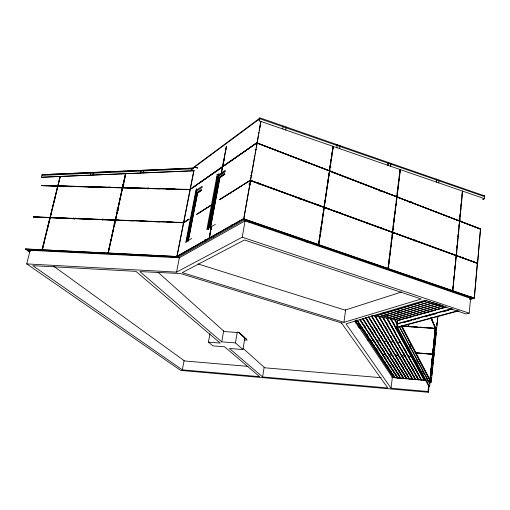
<?xml version="1.0" encoding="UTF-8"?>
<svg xmlns="http://www.w3.org/2000/svg" width="510" height="510" viewBox="0 0 510 510"><rect width="100%" height="100%" fill="white"/><g stroke="black" fill="none" stroke-linecap="round" stroke-linejoin="round"><path stroke-width="0.76" d="M484.385 195.815L484.372 196.548L259.303 118.537L194.724 166.489L194.648 167.038L197.682 167.981M438.804 180.757L438.925 179.979L438.798 182.931M436.331 182.076L436.362 179.169M436.273 181.981L436.458 179.125M390.807 163.327L390.66 166.292M390.59 166.209L390.73 163.334M388.129 162.429L388.027 165.399M387.982 165.304L388.218 162.384M469.806 299.376L474.204 298.14L477.373 263.351L474.396 298.21L470.003 299.447M428.406 392.292L427.966 391.508L391.062 388.257L346.029 323.856L425.098 300.269L466.159 313.975L469.206 313.172L470.571 298.363L245.087 220.894L179.354 257.767L30.116 250.327L26.73 263.906L180.597 370.394L428.406 392.292L429.057 386.006M469.614 298.63L471.591 298.076L471.712 296.743M462.64 258.64L462.793 257.065M337.059 145.497L337.206 144.681L336.951 147.76M339.813 146.453L339.966 145.637L339.73 148.703M452.701 289.227L453.007 286.104M453.243 283.764L453.549 280.64M453.779 278.301L454.015 275.955M454.321 272.837L454.55 270.498M454.786 268.152L455.016 265.812M455.322 262.688L455.558 260.349M455.787 258.009L456.399 255.453L477.201 263.045M456.348 252.316L456.577 249.983M456.813 247.643L457.043 245.31M457.349 242.193L457.655 239.082M457.891 236.742L458.12 234.409M458.35 232.069L458.656 228.952M458.892 226.618L459.121 224.279M397.137 195.292L396.946 196.841L459.453 220.938L459.606 219.37M459.918 216.234L460.147 213.881M460.377 211.529L460.613 209.176M460.925 206.04L461.155 203.694M461.467 200.558L461.697 198.205M461.933 195.853L462.238 192.716M473.847 298.12L452.746 290.853L456.176 255.612L392.738 232.452L392.209 235.658M393.095 228.365L392.617 232.273L456.201 255.376L462.392 191.148M459.612 221.85L459.918 218.745M460.759 210.222L460.912 208.673M452.746 290.853L456.373 255.682L477.181 263.281L456.373 255.682M456.399 255.453L459.778 221.181L480.299 229.086L459.778 221.181M459.803 220.951L480.318 228.862L459.644 221.015L462.742 191.142M432.824 354.233L430.134 380.25L433.009 354.246L433.908 356.178L431.243 382.028L430.446 380.836M432.843 354.061L435.667 328.51L436.541 330.601L433.921 356.005L432.843 354.061L433.921 356.005M397.188 324.118L396.812 327.331L428.986 386.618L429.624 386.676L429.898 384.024L399.451 326.955M401.3 326.164L430.198 381.091L429.924 383.737L399.47 326.572M430.293 380.186L430.23 380.804L401.383 325.903M433.022 354.074L435.667 328.51M431.205 378.866L431.345 377.253M431.689 374.168L431.913 371.771M432.257 368.685L432.397 367.072M432.741 363.981L432.882 362.368M433.226 359.282L433.449 356.885M433.723 354.437L433.882 352.901M434.278 349.05L434.418 347.463M434.756 344.428L434.992 342.121M435.31 339.042L435.451 337.454M435.789 334.426L435.922 332.832M436.279 329.639L436.522 327.331M436.834 324.258L436.974 322.664M437.312 319.642L437.452 318.055M431.065 382.015L431.549 377.317M431.709 375.749L432.595 367.13M432.76 365.562L433.079 362.431M433.245 360.863L433.647 356.949M433.742 355.993L434.061 352.914M434.297 350.599L434.616 347.52M434.775 345.984L435.648 337.518M435.808 335.975L436.126 332.896M436.694 327.344L436.381 330.423L438.058 315.824M436.853 325.807L437.172 322.734M437.331 321.192L437.644 318.119M427.966 391.508L428.623 385.203M434.475 328.969L434.8 325.813M429.688 381.563L430.032 378.216M430.363 375.073L430.606 372.708M430.848 370.349L431.09 367.99M431.339 365.625L431.581 363.267M431.906 360.117L432.072 358.549M432.397 355.4L432.639 353.041M432.888 350.676L433.13 348.317M433.455 345.168L433.621 343.6M433.946 340.45L434.188 338.092M434.431 335.727L434.596 334.152M434.922 331.009L435.164 328.644M432.646 354.22L429.956 380.237L432.646 354.22L415.223 352.894M432.69 354.093L435.31 328.491L432.69 354.093L415.242 352.722M407.994 324.456L409.065 326.585L435.349 328.37L434.176 325.354M383.176 316.761L383.08 317.513L418.538 379.81L421.234 380.039L421.298 379.427L400.675 342.433M391.03 318.801L424.288 379.682L424.224 380.294L421.521 380.065L421.591 379.453M432.053 283.075L431.906 284.427L430.631 284.829M425.869 380.434L424.518 380.32L422.299 375.519M375.303 315.352L375.207 316.098L412.577 379.306L415.261 379.536L415.331 378.924L379.249 316.672M417.671 356.904L417.741 356.235M418.245 379.791L382.698 317.443L382.787 316.691L418.308 379.172L418.245 379.791L415.554 379.561L415.618 378.949M418.538 379.81L418.602 379.198M305.815 162.62L305.994 161.039M371.675 316.066L409.606 379.058L412.284 379.281L412.354 378.669M412.577 379.306L412.647 378.694M408.268 355.502L408.191 356.171L411.13 356.401L411.207 355.731M365.466 317.309L403.684 378.554L406.349 378.783L406.419 378.171L392.164 354.896M410.429 343.523L410.097 346.519L409.377 346.469M409.383 378.42L409.313 379.032L406.642 378.803L406.712 378.19L403.423 372.816M409.606 379.058L409.677 378.445M360.181 319.821L397.781 378.057L400.439 378.28L400.509 377.668L385.331 353.73L385.248 354.393L382.353 354.169L382.436 353.506M403.461 377.916L403.391 378.528L400.726 378.305L400.796 377.693M404.698 355.228L404.621 355.897L401.695 355.668L401.772 355.005M401.963 326.1L408.886 326.572L407.841 324.271M409.065 326.585L408.013 324.284M403.684 378.554L403.748 377.942M400.293 341.751L400.216 342.446L397.143 342.216M356.739 319.77L394.836 377.808L397.488 378.031L397.558 377.419L373.709 340.431M397.781 378.057L397.851 377.445M414.847 241.185L415.025 239.604M404.035 342.019L403.958 342.72L405.501 342.835M459.108 310.794L397.59 327.388L396.952 327.184L397.328 323.965L452.625 308.76M402.932 319.337L397.602 320.56L397.226 323.767L398.004 323.818L397.367 323.62L397.743 320.407L446.32 306.797M391.062 388.257L392.33 377.362L354.877 321.045M394.836 377.808L394.906 377.196M282.808 128.985L283.088 125.983M285.925 127.761L286.097 126.945L285.772 130.088M388.856 354.004L388.773 354.667L391.68 354.89L391.756 354.227L369.1 317.226M390.437 341.031L390.36 341.719L393.414 341.949L393.497 341.254M388.575 368.921L388.747 367.429M394.581 318.814L394.491 319.56L397.443 325.061M394.963 318.877L394.874 319.63L397.494 324.519M386.727 340.756L386.644 341.451L383.603 341.228L383.686 340.533M384.553 362.808L384.738 361.227M391.036 318.176L390.947 318.922L424.518 380.32M386.586 365.899L386.765 364.389M379.988 340.266L379.905 340.954L376.877 340.731L376.96 340.042M387.103 317.469L387.014 318.214L421.521 380.065M374.55 347.622L374.729 346.194M376.82 351.065L377.011 349.497M377.489 352.085L377.68 350.504M377.687 352.378L377.878 350.797M323.958 209.094L324.328 207.474L392.528 232.375L388.116 268.496L318.699 244.698L387.97 268.547L388.257 266.195M388.448 264.626L388.735 262.267M388.926 260.699L389.308 257.556M389.5 255.988L389.787 253.636M389.984 252.061L390.271 249.709M390.558 247.356L390.749 245.782M391.036 243.429L391.323 241.071M391.514 239.502L391.801 237.15M391.999 235.582L392.528 232.375M325.265 200.226L324.22 207.302L392.407 232.197L392.789 229.073M393.076 226.72L393.363 224.374M393.554 222.813L394.415 215.768M394.606 214.206L394.893 211.86M395.18 209.514L395.371 207.946M395.658 205.6L395.849 204.038M396.136 201.692L396.423 199.346M329.83 169.307L329.6 170.882L396.742 196.764L396.927 195.215M397.118 193.66L397.405 191.333M397.685 189.006L397.972 186.685M398.163 185.13L398.444 182.803M398.731 180.483L398.916 178.927M399.202 176.6L399.489 174.273M399.674 172.724L399.961 170.397M392.407 232.197L396.863 196.924L329.568 171.118L459.453 220.938M396.742 196.764L400.057 169.626M388.18 268.623L452.708 290.738L388.18 268.623L388.467 266.265M388.658 264.696L389.041 261.56M389.232 259.985L389.525 257.633M389.716 256.065L390.003 253.706M390.29 251.353L390.481 249.785M390.768 247.426L390.96 245.858M391.246 243.506L391.533 241.147M391.725 239.579L392.018 237.226M393.286 226.803L393.573 224.451M393.765 222.889L394.147 219.759M394.338 218.197L394.625 215.851M394.817 214.283L395.103 211.937M395.39 209.591L395.581 208.029M395.868 205.683L396.06 204.115M396.346 201.769L396.633 199.423M397.328 193.743L397.704 190.638M397.896 189.083L398.176 186.756M398.367 185.206L398.654 182.88M398.935 180.553L399.126 178.997M399.406 176.67L399.693 174.344M399.885 172.794L400.165 170.467M388.333 268.566L392.738 232.452M392.617 232.273L397.067 197.007L459.586 221.104L397.067 197.007M397.099 196.771L400.414 169.613M369.852 340.476L370.05 338.908M372.23 344.091L372.408 342.65M258.997 118.792L258.921 119.41L194.648 167.038M259.144 120.876L259.482 117.708L484.5 195.859M259.418 130.388L259.603 128.934M259.788 127.481L259.972 126.034M260.151 124.58L260.336 123.127M366.671 335.637L366.856 334.158M366.888 335.969L367.072 334.49M381.505 228.99L381.703 227.422M368.794 338.869L368.66 339.972L367.264 339.87M355.444 320.828L360.538 328.51L362.228 328.631L362.323 327.917M364.153 331.812L364.344 330.314M360.538 328.51L360.634 327.796L358.46 327.675M194.641 167.114L194.712 166.579L191.626 169.161L191.556 169.702L194.641 167.114L197.67 168.064M367.563 223.884L367.767 222.309M356.025 323.965L356.229 322.39M343.938 322.333L421.273 298.994L244.507 239.993L182.236 272.62L343.938 322.333L345.659 309.621M250.442 180.636L324.099 207.391L318.61 244.558L243.723 218.879L318.469 244.621L319.387 238.425M319.611 236.876L319.955 234.555M320.184 233.006L320.414 231.463M320.643 229.914L321.447 224.496M321.67 222.947L321.899 221.397M322.129 219.848L322.473 217.528M322.702 215.979L323.499 210.56M323.729 209.011L324.099 207.391M251.232 180.648L323.997 207.219L324.462 204.07M324.691 202.502L325.042 200.143M325.272 198.569L325.507 196.994M325.737 195.419L325.973 193.845M326.202 192.276L326.553 189.911M326.782 188.343L327.018 186.768M327.248 185.194L328.529 176.543M328.759 174.968L329.109 172.609M258.417 135.271L257.072 142.921L329.377 170.793L329.613 169.224M329.842 167.656L330.652 162.161M330.888 160.593L331.117 159.024M331.347 157.45L331.698 155.097M331.927 153.529L332.163 151.954M332.392 150.386L333.113 146.376L329.377 170.793M323.997 207.219L329.479 170.958L257.155 143.081L256.211 147.817M318.928 243.149L319.617 238.508M319.84 236.959L320.184 234.638M320.414 233.089L320.643 231.54M320.873 229.991L322.702 217.611M322.932 216.061L323.729 210.643M325.501 198.651L326.196 193.934M326.432 192.359L326.776 190M327.012 188.426L327.356 186.067M327.592 184.492L329.332 172.692M330.066 167.739L330.875 162.244M331.111 160.669L331.341 159.101M331.57 157.533L331.921 155.174M332.15 153.606L332.386 152.031M332.616 150.463L333.196 146.536M318.839 244.634L324.328 207.474M324.22 207.302L329.702 171.041M329.6 170.882L333.336 146.453M143.304 172.935L143.775 170.263M140.69 173.005L141.079 170.346L141.021 171.086M342.044 322.906L341.547 323.059L387.753 387.963L262.605 376.935L264.148 367.27M276.344 190.638L276.605 189.076M273.602 189.822L273.864 188.254M92.973 175.045L93.4 172.418L93.355 173.139M262.605 376.935L229.455 348.477L242.907 349.548L244.896 337.735L241.491 334.56M90.353 175.14L90.793 172.533L90.289 175.21M242.907 349.548L235.454 342.905L237.328 331.959M258.36 184.155L258.627 182.586M235.454 342.905L221.729 341.84L223.648 330.945M243.856 218.101L250.308 181.413M254.847 155.569L250.487 180.381L260.961 121.399M255.121 154.02L255.389 152.471M255.663 150.922L255.937 149.366M258.685 133.741L258.952 132.205M259.22 130.675L260.833 121.495M243.85 218.809L250.569 180.553M30.396 251.379L28.107 249.728L178.213 257.193L244.335 219.918L244.59 218.458L178.462 255.905L176.874 255.829M26.73 263.906L176.543 272.123L242.237 237.188L245.087 220.894M231.706 226.134L231.98 224.578M208.418 342.153L220.18 343.071L135.921 271.358L32.761 265.653L182.344 369.858L259.66 376.673L224.54 346.787L212.912 345.869L208.418 342.153L209.941 333.68M180.636 222.481L183.81 222.602L189.146 219.064L183.536 222.609L176.893 256.345L209.106 238.068L211.146 227.128L210.942 229.551M221.416 172.15L222.411 166.84L222.213 169.199M190.326 189.306L222.449 166.611L226.453 146.491M209.215 238.004L243.601 218.72L209.451 238.081L211.261 227.065M256.67 142.889L222.519 166.764L221.754 172.157M222.564 166.528L256.957 142.736L222.793 166.617L226.338 146.325M176.893 256.345L209.342 238.144L209.635 236.583M209.922 235.021L210.655 231.113M191.62 188.4L222.679 166.694L222.972 165.138M223.699 161.256L223.986 159.7M225.726 150.373L226.019 148.824M209.451 238.081L209.744 236.519M210.471 232.611L210.764 231.049M211.057 229.487L211.35 227.925M223.227 164.284L223.514 162.728M223.807 161.173L224.094 159.624M226.274 147.964L226.561 146.408M213.193 237.112L213.486 235.55M204.478 241.702L204.944 239.649M206.843 229.551L217.222 174.407M205.402 241.179L205.696 239.617M207.608 229.449L217.54 176.575L216.616 177.212M208.093 229.334L218.522 173.776M208.335 229.621L218.407 175.924L225.452 171.099M182.344 369.858L184.091 360.532M208.686 229.079L209.846 222.876M210.139 221.321L212.906 206.576M213.193 205.026L215.959 190.281M216.253 188.732L217.993 179.418M218.286 177.862L219.013 173.987M224.763 173.304L218.969 177.257L209.502 227.811L215.284 224.406M210.369 228.104L219.823 177.563L224.974 174.057M210.605 227.358L219.906 177.595L224.419 174.528M193.826 170.793L41.533 177.282L42.094 174.656L193.43 168.064M185.723 242.779L196.044 189.765M186.367 241.982L196.752 188.598M201.418 190.313L197.517 192.971L188.126 241.364L187.285 241.09L196.694 192.684L201.89 189.14M188.362 240.612L197.593 192.997L201.501 190.345M183.581 222.385L190.064 189.446L222.411 166.84M190.109 189.229L193.851 170.212M177.04 256.453L183.683 222.73L115.432 220.148L108.152 253.049L177.129 256.543L108.152 253.049M194.068 170.289L183.727 222.507L115.477 219.925L122.591 187.782L190.294 189.675L185.519 189.548M178.213 257.193L179.482 257.83L178.213 257.193L178.462 255.905M176.543 272.123L179.354 257.767M147.887 189.102L148.219 187.552M113.628 227.881L108.037 253.126L115.215 220.135L50.088 217.674L42.139 249.862L25.621 249.039M122.381 187.782L115.368 220.014L122.381 187.782L57.821 186.073L50.05 217.54L33.673 216.922M122.425 187.565L125.517 173.617L122.527 187.667L57.872 185.863L122.527 187.667M113.966 226.351L115.215 220.135M160.114 188.655L122.738 187.674L125.728 173.604M108.254 253.132L113.838 227.887M114.176 226.357L115.432 220.148M119.544 220.173L115.579 220.02L122.591 187.782M122.738 187.674L125.83 173.706M102.535 220.275L102.886 218.733M73.185 219.319L73.548 217.783M74.76 219.421L75.123 217.885M25.5 248.956L42.018 249.772L49.884 217.668L115.317 220.231M50.05 217.54L57.624 186.067L122.476 187.878M60.186 176.409L57.783 185.952L60.091 176.517M42.585 248.778L44.281 241.836M47.679 227.957L48.437 224.872M48.813 223.329L49.948 218.701M50.324 217.158L51.076 214.072M53.907 202.508L55.042 197.88M42.018 249.772L42.343 249.868L50.197 217.764M115.368 220.014L50.254 217.553L57.93 186.169M57.981 185.959L60.295 176.505M193.513 187.266L197.402 184.55M198.696 183.645L209.049 176.415M210.343 175.51L222.634 166.923M227.906 163.245L222.519 166.764M229.194 162.346L233.064 159.643M234.351 158.744L238.221 156.041M239.509 155.142L254.981 144.336M257.072 142.921L329.517 170.716M196.458 190.128L202.126 186.226M218.879 174.707L225.286 170.308M196.216 191.371L202.515 187.055M218.637 176.007L225.037 171.621M216.374 178.481L217.305 177.843M219.536 199.55L250.372 180.208L219.491 199.786L231.03 192.697M211.197 205.052L196.624 214.519M184.422 222.258L188.878 219.217M198.645 213.237L211.427 205.135M232.362 191.856L242.339 185.525M243.672 184.684L246.336 182.994M247.662 182.153L250.327 180.463M187.285 241.09L191.817 238.425M329.479 170.958L257.027 143.163M248.976 222.755L250.359 221.99M296.731 197.969L298.114 197.211M298.554 198.632L299.937 197.88M306.861 242.499L308.199 241.88M410.167 202.202L411.608 201.552M392.126 233.835L394.294 232.936M484.385 195.834L484.455 198.804L482.97 199.397M482.874 199.244L484.328 198.594M401.606 291.969L345.091 310.131L198.007 263.925M381.397 313.529L383.686 312.853M426.711 300.613L374.825 316.028L371.981 315.518M427.048 300.709L375.207 316.098L378.764 316.735L429.949 301.671M415.554 379.561L379.147 316.806L430.287 301.773M385.464 316.092L387.759 315.422M397.692 312.522L399.987 311.852M433.188 302.736L382.698 317.443L379.147 316.806M434.29 302.608L383.08 317.513L386.631 318.151L436.636 303.724M437.51 303.667L387.014 318.214L390.564 318.852L439.856 304.776M440.729 304.719L390.947 318.922L394.491 319.56L443.062 305.822M443.164 305.981L394.874 319.63L398.418 320.267L444.745 307.288M405.973 318.489L408.249 317.851M409.772 317.424L412.048 316.786M415.089 315.939L417.365 315.301M418.882 314.88L421.164 314.243M424.199 313.389L426.481 312.757M427.998 312.33L430.274 311.693M431.798 311.266L435.591 310.207M437.115 309.78L439.39 309.143M440.908 308.722L444.707 307.657M397.367 323.62L451.127 308.811M404.041 322.498L406.323 321.874M407.841 321.459L411.647 320.414M413.164 319.999L415.446 319.375M416.963 318.954L419.245 318.329M424.562 316.869L428.362 315.824M429.885 315.409L432.168 314.785M433.685 314.364L435.967 313.739M442.808 311.865L448.889 310.195M396.952 327.184L457.668 310.781M192.691 168.166L42.107 174.694L42.03 175.37L192.601 168.835M41.61 177.225L193.883 170.735M70.01 186.781L75.569 186.564M122.432 184.722L124.019 184.665M89.18 187.329L93.955 187.144M108.821 187.138L110.409 187.081M130.809 187.508L133.193 187.419M116.841 209.929L118.428 209.878M116.866 210.617L118.454 210.566M167.86 222.092L171.022 222.003M113.806 224.011L115.387 223.966M168.306 222.558L171.462 222.475M319.738 231.903L321.332 231.865M41.431 185.43L57.675 185.857M122.642 187.572L190.332 189.459L185.563 189.331M41.546 185.525L57.783 185.952M166.477 188.827L175.223 189.057M57.624 186.067L41.38 185.634L57.732 186.163M122.693 187.884L160.07 188.872M166.432 189.044L175.179 189.274M33.558 216.833L49.935 217.451M115.266 219.918L50.254 217.553M126.69 220.441L133.034 220.683M140.173 220.951L146.523 221.193M152.873 221.429L160.012 221.703M167.152 221.971L173.496 222.213M49.884 217.668L33.501 217.043L49.993 217.757M115.534 220.237L119.499 220.39M126.639 220.658L132.989 220.9M140.129 221.168L146.478 221.41M153.618 221.684L159.961 221.92M167.108 222.194L173.451 222.43M180.591 222.704L183.683 222.73M42.228 249.785L107.935 253.036M42.343 249.868L108.037 253.126M405.061 326.139L408.905 326.4M409.084 326.413L410.626 326.521M412.947 326.674L417.588 326.993M419.908 327.152L425.314 327.516M427.635 327.675L433.047 328.045M402.301 326.241L435.33 328.542M396.812 327.331L397.59 327.388L429.624 386.676M434.609 330.244L436.184 330.353M434.59 330.416L436.165 330.525M434.609 330.467L436.184 330.576M357.88 326.483L359.327 326.585M370.177 340.24L373.192 340.463L373.282 339.775L360.366 319.751M244.749 338.359L246.324 338.474M244.118 339.934L247.178 340.164L239.101 332.635L224.241 331.532L157.998 272.232M415.248 352.939L432.671 354.272M416.6 360.347L417.295 360.398L416.982 363.279L416.287 363.222M394.504 377.279L390.105 370.317M398.756 377.636L401.102 377.84M416.708 379.159L419.054 379.357M391.871 377.349L405.342 378.49M407.707 378.662L423.581 380.033M429.567 381.034L430.198 381.091M247.898 366.358L184.563 360.972L53.741 266.239M381.225 377.7L264.747 367.793L243.149 348.457M341.725 323.002L180.476 273.538L139.893 271.581L221.729 341.84M299.472 198.983L301.748 199.69M305.535 200.87L309.321 202.049M316.136 204.166L320.682 205.581M249.001 183.868L250.499 184.333M316.506 204.835L320.312 206.014M323.353 206.964L326.4 207.908M327.49 208.29L329.007 208.762M217.075 174.592L218.599 175.064M249.007 184.499L250.525 184.971M323.276 207.538L325.552 208.246M333.126 210.598L336.154 211.535M337.671 212.007L341.458 213.18M392.209 228.926L393.726 229.398M323.57 206.939L325.845 207.653M323.531 207.449L325.807 208.163M327.318 208.635L328.835 209.113M250.487 175.332L251.991 175.81M397.328 323.965L397.966 324.169M397.743 320.407L398.38 320.611M255.083 149.169L256.587 149.666M373.384 188.177L375.653 188.923M379.421 190.166L382.443 191.167M379.402 190.804L381.658 191.55M392.974 195.273L395.231 196.018M396.742 196.516L398.246 197.013M408.618 201.833L410.129 202.33M329.568 166.451L331.073 166.948M242.237 237.188L469.206 313.172M196.669 214.289L211.471 204.892M452.906 290.808L474.007 298.076M244.335 219.918L471.591 298.076M259.074 120.806L484.43 198.67M196.694 192.684L197.517 192.971M218.969 177.257L219.823 177.563M250.614 180.298L324.137 207.149M324.36 207.232L392.56 232.139M392.77 232.216L456.201 255.376M456.24 255.504L477.041 263.103M251.188 180.903L323.219 207.194M324.188 207.551L392.381 232.439M392.592 232.515L456.017 255.669M369.323 224.139L370.815 224.68M329.74 170.799L396.888 196.694M25.94 249.135L29.752 251.876M25.736 249.129L29.554 251.87M238.597 332.233L244.845 338.053M391.706 231.916L392.859 233.013M459.013 219.083L460.141 220.18M355.285 320.726L359.964 327.783M355.967 320.739L356.809 322.052M358.511 324.589L359.779 326.547M361.048 328.465L393.452 377.483L393.561 376.507L361.622 327.962M357.274 320.216L389.277 369.055M356.758 320.305L362.228 328.631M364.631 330.952L365.498 332.271M367.232 334.923L368.099 336.243M373.288 344.173L374.155 345.5M375.883 348.139L377.177 350.121M381.505 356.726L382.8 358.702M384.527 361.348L385.828 363.33M387.122 365.307L388.849 367.952M390.15 369.928L391.444 371.911M393.178 374.557L394.472 376.533M359.837 319.815L397.488 378.031M364.108 325.048L365.389 327.031M369.221 332.992L370.075 334.311M374.34 340.935L375.615 342.918M376.896 344.907L378.171 346.889M379.453 348.878L381.155 351.524M384.578 356.834L385.86 358.83M390.144 365.479L391.425 367.474M392.713 369.463L393.994 371.458M395.282 373.454L396.99 376.112M362.839 318.623L400.726 378.305M362.431 318.514L400.439 378.28M369.737 328.631L371.012 330.646M372.287 332.66L373.562 334.668M379.937 344.747L380.791 346.092M382.494 348.783L384.196 351.473M387.6 356.853L388.454 358.198M390.156 360.882L391.431 362.903M392.706 364.918L393.988 366.939M395.263 368.953L396.538 370.968M397.819 372.988L399.094 375.003M362.948 318.438L381.104 347.074M381.952 348.406L384.903 353.067M365.472 317.864L403.391 378.528M365.976 317.781L403.04 377.247M367.225 319.241L368.054 320.58M371.796 326.598L373.046 328.599M374.295 330.608L375.545 332.609M378.452 337.288L379.701 339.297M389.678 355.336L390.507 356.662M392.164 359.327L392.993 360.653M394.23 362.648L395.059 363.981M396.302 365.976L397.545 367.971M398.782 369.967L400.025 371.956M401.268 373.951L403.333 377.279M368.59 317.296L406.349 378.783M376.367 328.561L377.585 330.556M380.434 335.217L381.652 337.212M386.561 345.244L387.383 346.59M388.62 348.604L389.442 349.949M390.673 351.964L391.495 353.309M392.732 355.33L393.554 356.675M394.785 358.689L396.021 360.71M397.252 362.725L398.488 364.746M401.364 369.45L402.6 371.471M368.545 316.672L406.642 378.803M371.286 315.99L409.313 379.032M381.505 331.532L382.315 332.883M383.533 334.911L384.342 336.262M385.56 338.289L386.778 340.317M387.594 341.668L388.403 343.02M389.621 345.047L390.43 346.392M396.098 355.833L395.301 354.501L395.218 355.164L398.138 355.393L398.214 354.731L374.92 315.282L374.825 316.028L412.284 379.281M397.296 357.829L398.093 359.155M400.892 363.815L402.084 365.81M402.887 367.136L403.684 368.469M406.476 373.122L407.28 374.455M372.192 316.589L408.574 377.075M380.479 324.137L381.276 325.488M387.651 336.3L388.849 338.328M395.282 349.248L396.091 350.619M397.303 352.671L398.112 354.042M399.324 356.095L400.535 358.147M401.338 359.518L402.148 360.889M403.359 362.942L404.169 364.312M404.972 365.683L405.781 367.053M406.993 369.106L407.802 370.477M409.014 372.529L410.225 374.589M411.028 375.953L412.239 378.012M398.616 355.413L411.143 376.616M378.764 316.735L415.261 379.536M385.566 326.986L387.938 331.086M390.705 335.873L391.495 337.237M394.262 342.019L395.052 343.389M397.819 348.171L398.61 349.535M402.957 357.057L403.748 358.422M404.934 360.474L405.724 361.845M406.521 363.209L407.707 365.262M408.497 366.633L409.288 368.003M410.078 369.367L411.27 371.42M412.061 372.791L412.851 374.155M413.642 375.526L414.828 377.578M387.077 323.64L387.855 325.017M393.714 335.331L394.491 336.708M395.275 338.085L396.053 339.462M401.886 349.745L402.664 351.116M403.442 352.486L405.775 356.592M408.497 361.386L409.275 362.757M410.053 364.127L410.831 365.498M411.608 366.868L413.935 370.98M416.657 375.774L417.435 377.145M387.109 318.093L399.904 341.05M386.631 318.151L421.234 380.039M388.645 320.235L389.417 321.619M391.725 325.769L392.49 327.152M393.261 328.536L395.569 332.686M404.417 348.591L405.189 349.975M405.96 351.358L406.725 352.735M409.026 356.872L409.791 358.243M413.597 365.083L414.356 366.454M415.121 367.818L417.403 371.924M418.162 373.294L418.927 374.659M390.564 318.852L424.224 380.294M393.267 322.263L394.007 323.627M396.608 328.395L398.093 331.117M398.839 332.482L399.579 333.846M401.434 337.25L403.665 341.343M405.941 345.512L406.7 346.908M414.687 361.558L415.452 362.954M416.211 364.35L418.493 368.539M419.258 369.935L421.54 374.123M394.95 319.502L397.532 324.328M409.753 347.17L410.499 348.572M422.529 371.044L424.033 373.849M426.66 378.764L428.164 381.576M402.135 326.445L431.243 382.028M407.822 324.443L408.886 326.572M433.009 354.246L433.908 356.178M430.873 317.698L435.349 328.37M431.237 317.704L436.554 330.429M431.052 317.692L435.789 329.007M431.492 318.948L433.576 323.933M480.484 229.162L477.583 263.185L480.484 229.162M430.861 381.958L429.286 381.824L430.861 381.958"/></g></svg>
